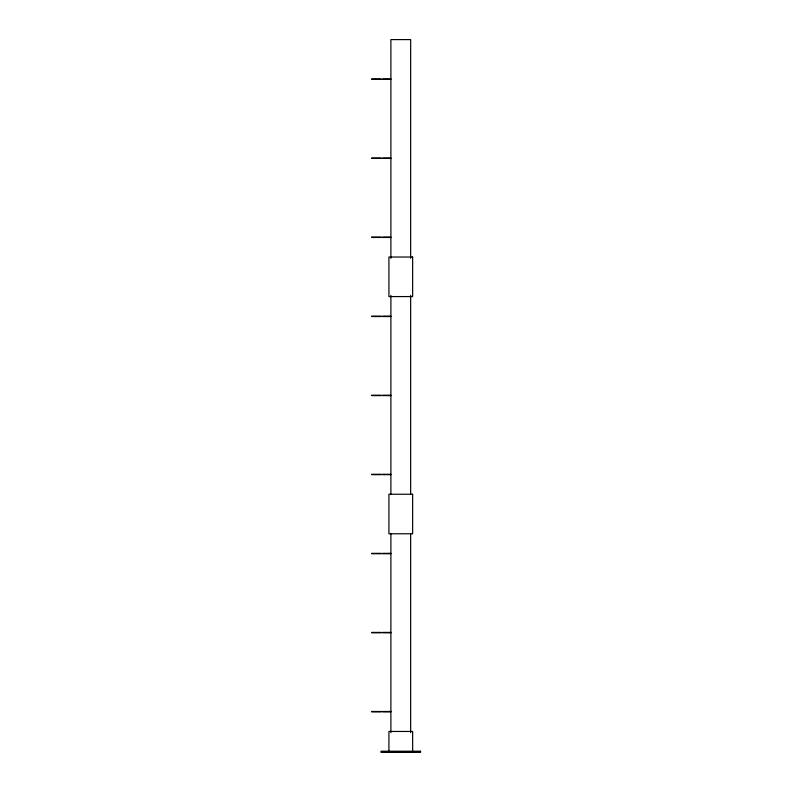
<?xml version="1.0" encoding="UTF-8"?>
<svg xmlns="http://www.w3.org/2000/svg" width="792" height="792" viewBox="0 0 792 792"><rect width="100%" height="100%" fill="white"/><g stroke="black" fill="none" stroke-linecap="round" stroke-linejoin="round"><path stroke-width="1.19" d="M371.656 79.339L381.279 79.339M371.656 158.41L381.279 158.41M371.656 237.471L381.279 237.471M371.676 316.543L381.279 316.543M371.676 395.614L381.279 395.614M371.676 474.675L381.279 474.675M371.676 553.747L381.279 553.747M371.676 632.818L381.279 632.818M371.676 711.879L381.279 711.879M371.616 78.933L381.219 78.933M382.576 78.923L390.892 78.933M382.576 79.339L390.892 79.339M371.616 158.004L381.219 157.994M382.576 157.994L390.892 157.994M382.576 158.41L390.892 158.41M371.616 237.065L381.219 237.065M382.576 237.065L390.892 237.065M382.576 237.481L390.892 237.471M371.616 316.137L381.219 316.137M382.576 316.127L390.892 316.137M382.576 316.543L390.892 316.543M371.616 395.208L381.219 395.208M382.576 395.198L390.892 395.208M382.576 395.614L390.892 395.614M371.616 474.269L381.219 474.269M382.576 474.269L390.892 474.269M382.576 474.685L390.892 474.675M371.616 553.341L381.219 553.341M382.576 553.341L390.892 553.341M382.576 553.747L390.892 553.747M371.616 632.412L381.219 632.412M382.576 632.402L390.892 632.412M382.576 632.818L390.892 632.818M371.616 711.473L381.219 711.473M382.576 711.473L390.892 711.473M382.576 711.889L390.892 711.879M412.642 751.212L412.642 731.452L388.922 731.452L388.922 751.212M410.662 258.271L410.662 39.6L390.892 39.6L390.892 258.271M410.662 295.337L410.662 494.238M410.662 533.778L410.662 732.679M390.892 295.337L390.892 494.238M390.892 533.778L390.892 732.679M412.642 257.034L388.922 257.034L388.922 296.574L412.642 296.574L412.642 257.034M412.642 494.238L388.922 494.238L388.922 533.778L412.642 533.778L412.642 494.238M420.542 751.212L381.011 751.212L381.011 752.4L420.542 752.4L420.542 751.212"/></g></svg>
